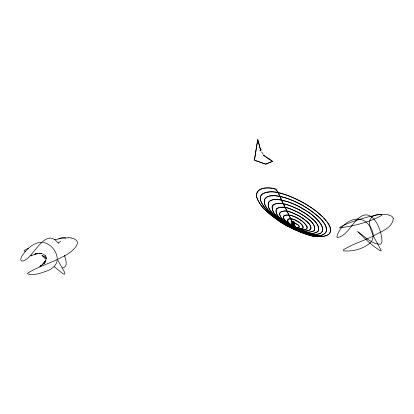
<?xml version="1.0" encoding="UTF-8"?>
<svg xmlns="http://www.w3.org/2000/svg" width="414" height="414" viewBox="0 0 414 414"><rect width="100%" height="100%" fill="white"/><g stroke="black" fill="none" stroke-linecap="round" stroke-linejoin="round"><path stroke-width="0.62" d="M57.235 259.324C57.308 265.198 51.89 269.069 46.948 270.984C40.908 272.997 33.694 276.04 27.547 273.783L27.51 273.323C37.891 266.518 50.637 263.387 61.598 257.275C68.144 255.045 87.116 241.352 71.12 237.983M293.8 226.132L292.693 225.066L292.946 222.81L292.507 222.463L293.8 226.132C296.709 227.886 295.384 224.926 294.307 226.111L276.205 189.017C269.768 187.568 256.525 186.067 256.489 195.76C259.107 207.114 269.793 214.276 278.643 220.771M256.235 148.761L257.793 139.756L258.32 141.676M293.976 226.163L294.628 226.442L294.711 225.816C290.235 219.404 287.906 211.921 284.004 205.184C280.273 199.667 279.921 190.352 272.666 188.266C266.564 187.159 255.899 187.935 256.375 196.334C258.3 202.544 262.538 207.864 267.48 212.015C278.917 222.484 292.957 230.013 307.716 234.645C318.526 238.997 339.009 237.346 327.008 221.899M256.194 149.097L254.905 157.149M254.822 157.543L254.563 159.519L255.06 160.466L265.281 164.001L266.471 163.928L272.195 161.408A3.265 0.859 15.5 0 0 272.081 161.062M292.693 225.066L291.984 223.762L292.237 222.799L293.583 222.597L295.632 223.249L297.661 224.492L298.934 225.868L299.032 226.929L297.982 227.421C293.919 227.281 289.396 225.097 287.87 221.138L288.025 219.803L289.091 218.965C294.478 218.571 301.47 221.997 302.939 227.431L302.085 228.476C294.996 229.444 288.077 223.902 283.761 218.789L283.564 217.029L284.459 215.694C292.838 213.479 302.448 219.777 306.986 226.618L306.971 228.166L305.967 229.346C296.833 231.028 287.777 224.46 281.592 218.188C280.407 216.641 278.86 214.462 279.921 212.475C285.184 208.625 292.434 212.977 297.64 215.14M292.444 221.873L292.191 222.82L292.284 221.495L293.816 221.516M45.597 260.887L46.233 258.584L46.223 258.869L45.913 256.789L44.872 255.231L42.932 253.973M45.038 261.896L45.695 260.768L44.676 262.373L45.354 261.327M43.413 263.682L45.059 261.86L42.119 264.903M291.984 223.762L292.946 222.81L293.888 222.727L294.659 223.239M44.624 262.486L42.968 264.065L44.836 262.186L42.533 264.417M40.044 266.223L41.778 265.012M39.728 266.435L41.503 265.25M31.661 255.526L30.884 255.909L35.687 253.963L34.714 254.274M58.721 238.811C60.822 237.967 63.761 236.57 65.774 238.159M28.669 248.229L25.673 249.559L23.95 250.9L25.451 251.401M58.234 242.599L60.76 241.621M35.242 254.103L37.922 253.528L37.156 253.658M54.265 239.789L62.017 238.252L68.61 237.776M36.153 253.86L35.795 253.937L36.644 253.756M290.918 221.754L293.666 221.449L292.827 221.05M37.679 253.57L38.875 253.456M62.442 267.936C68.703 266.994 65.495 259.102 64.48 255.071M39.304 253.415L42.166 253.694M292.237 222.799L292.946 222.81M39.853 253.435L41.804 253.637M42.414 242.268C34.393 241.993 27.857 248.058 23.334 254.061C18.304 260.075 21.29 263.759 26.982 258.703C35.537 252.478 46.839 227.069 58.519 243.603M39.356 253.332L39.847 253.404M41.291 253.528L41.731 253.601M43.325 242.371C50.767 243.96 56.775 251.039 57.23 258.621M299.519 230.645C305.449 232.244 314.5 236.456 318.77 230.013C319.096 223.586 312.642 219.296 308.285 215.487C302.696 211.451 296.626 208.014 290.095 205.742C284.521 204.118 276.066 200.588 272.055 206.612C272.091 215.616 283.44 221.671 290.116 226.003C297.324 229.139 306.8 235.25 314.314 230.381C316.322 222.385 305.594 217.334 300.155 213.401C293.117 210.234 283.569 203.926 276.34 209.236C274.549 216.75 284.656 221.65 289.764 225.418C295.994 228.124 304.461 234.21 310.728 229.077C311.695 222.753 303.855 219.824 299.896 216.248C293.935 213.862 286.752 208.578 280.407 212.253L279.693 213.743C280.014 217.94 283.875 220.615 286.902 223.063M294.706 222.939L292.682 222.416L291.311 222.649A0.621 0.538 -25.3 0 0 291.13 222.867L291.182 223.679L291.88 224.647M299.208 231.281C307.007 233.475 320.374 240.053 326.449 231.68C326.931 220.952 315.354 214.343 307.861 208.599M298.064 230.07C290.142 226.908 282.726 222.468 276.252 216.915C272.635 213.096 266.683 208.371 268.443 202.441C270.947 198.617 276.397 199.413 280.288 199.9C287.249 201.116 293.852 203.848 300.072 207.135M297.552 230.593C283.533 224.243 268.872 215.922 261.162 202.068C256.577 191.196 271.201 190.704 278.017 192.727C286.322 194.497 294.225 197.809 301.692 201.799M295.544 220.248C290.902 216.858 282.995 219.042 290.286 224.228M292.051 227.358C299.788 230.448 310.288 236.622 318.242 231.333C320.648 223.519 310.935 217.94 305.786 213.727M296.833 217.805C293.003 216.129 288.398 213.676 284.206 215.394A1.915 1.552 -12.5 0 0 283.637 215.999C282.762 219.451 286.643 221.956 288.925 223.891M293.428 226.246L296.797 227.555L299.125 227.571A0.937 0.657 1.1 0 0 299.405 227.333L299.25 226.179L297.635 224.548M292.879 226.334C295.886 227.674 299.415 229.646 302.763 228.492A1.584 1.17 -2.1 0 0 303.214 228.052C303.829 225.511 300.88 223.741 299.198 222.344M298.453 212.47C291.911 209.629 283.45 204.692 276.485 208.599C273.809 214.685 281.815 219.555 285.81 222.892M299.26 209.805C291.389 206.343 281.266 200.423 272.836 205.013C269.498 212.294 279.207 218.199 283.983 222.199M46.394 257.85L42.502 255.666M300.885 204.464C290.726 199.584 279.083 193.638 267.553 196.541C259.661 200.754 267.822 210.364 272.112 214.173M291.523 225.987C300.331 232.161 316.151 231.462 300.828 220.186M290.752 225.951C303.503 234.634 322.532 232.15 302.06 217.748M289.981 225.92C297.185 229.196 306.293 234.754 314.169 230.877C317.134 224.378 308.197 219.229 303.923 215.735M289.21 225.884L290.68 226.675M288.439 225.853C298.106 230.52 309.403 236.751 320.384 233.465C327.779 227.534 315.98 218.587 311.747 214.711M287.668 225.816C296 230.319 304.906 234.138 314.361 235.406C324.462 237.864 330.957 230.112 323.174 221.982M286.897 225.78C299.048 231.359 315.628 241.176 328.933 234.422C333.648 228.207 326.455 220.885 322.227 216.486C316.441 210.866 309.734 206.234 302.681 202.358C290.938 196.878 274.622 187.397 261.876 194.244C258.496 197.835 261.332 203.119 263.718 206.42C268.174 212.429 274.115 217.153 280.268 221.324M294.861 222.504L293.547 221.48M269.597 159.395L271.356 160.523M266.528 157.279L265.032 156.275M307.649 211.714C301.563 207.574 294.903 204.242 287.947 201.835C282.027 200.376 274.798 197.385 269.328 201.468C264.841 209.784 276.837 216.895 282.162 221.506M263.485 155.234L263.79 155.436M309.522 206.451L316.601 211.538L322.542 216.781M263.946 155.54L264.722 156.062M263.692 155.353L272.526 161.367L265.757 164.156L254.434 160.166L257.725 139.295L260.804 150.893M281.893 221.878L273.328 215.296M267.361 157.837L268.717 158.795M306.758 211.124C316.353 215.725 335.024 237.362 310.433 234.091C296.672 231.39 283.957 224.393 273.354 215.337C269.26 211.099 262.973 205.955 264.593 199.393C269.297 192.846 278.601 196.365 285.096 197.752C297.821 201.903 309.853 208.589 319.572 217.857M271.475 160.606L272.019 161.051M308.27 212.175L311.245 214.338M44.179 256.985L41.912 255.309L45.535 258.879M54.208 266.668L62.209 273.157L63.808 274.063L64.781 274.099L64.874 273.157L64.217 271.543L57.996 260.504M293.443 222.566L294.918 223.896M323.562 217.852L326.113 220.74M294.09 222.432L293.169 221.205M263.211 154.329L261.581 151.819M294.644 224.869L292.698 221.894M45.478 255.971L45.193 255.588M292.507 222.463L294.628 226.453M281.546 200.009L282.669 202.653M260.618 150.158L260.794 150.68M259.619 146.437L258.936 143.71A30.305 15.261 -11.3 0 0 258.843 143.389L258.527 142.447A34.683 17.554 -26.3 0 1 258.352 141.666M259.687 146.639L260.246 148.952M286.84 225.842A124.992 98.242 -6.9 0 1 278.586 220.822M301.635 201.861A118.963 92.488 -7.8 0 1 309.465 206.503M287.611 225.878A111.992 88.073 -6.8 0 1 280.211 221.376M300.828 204.526A105.963 82.329 -7.9 0 1 307.804 208.656M288.382 225.915A98.993 77.899 -6.8 0 1 281.83 221.93M300.015 207.197A92.959 72.171 -8 0 1 306.137 210.804M289.127 225.977A85.714 67.575 -6.8 0 1 282.074 221.583M299.177 209.898A79.716 61.753 -8 0 1 305.698 213.805M289.898 226.008A72.776 57.453 -6.7 0 1 283.9 222.277M298.365 212.568A66.778 51.652 -8.1 0 1 303.835 215.813M290.669 226.044A59.839 47.32 -6.5 0 1 285.722 222.965M297.552 215.233A53.836 41.55 -8.3 0 1 301.972 217.826M291.415 226.106A46.694 37.084 -6.4 0 1 286.788 223.162M296.714 217.935A40.738 31.267 -8.5 0 1 300.709 220.284M292.745 226.489A33.663 26.848 -5.8 0 1 288.781 224.015M295.379 220.45A27.598 20.985 -8.9 0 1 299.022 222.494M293.247 226.468A20.653 16.71 -5.3 0 1 290.09 224.383M294.442 223.286A14.469 10.676 -9.4 0 1 297.35 224.776M293.692 226.551A7.726 6.603 -5.1 0 1 291.559 224.843M269.1 159.312A14.319 3.1 23.4 0 1 268.655 158.997M268.422 158.836A14.107 2.018 27.3 0 1 267.998 158.526M269.136 158.572A15.085 1.232 29.3 0 1 269.576 158.914M259.79 150.261A17.735 6.293 35.4 0 1 259.888 150.473M261.394 149.904A28.204 11.162 27.6 0 1 261.198 149.454M260.546 149.237A31.774 13.672 21 0 1 260.478 149.009M319.608 217.836A46.715 35.444 -3.7 0 1 323.205 221.966M68.636 237.739A17.755 9.569 -14.5 0 1 71.146 237.952M393.3 218.297C392.72 227.99 380.849 231.555 373.738 235.778C363.823 240.912 352.697 243.794 343.341 249.921L343.615 250.837C353.173 251.79 363.704 248.819 370.882 242.309C375.984 235.716 371.798 226.556 365.935 222.002C354.865 213.324 339.278 225.501 336.836 236.958L337.436 237.605C347.936 235.442 351.755 222.592 360.242 216.952C373.594 207.616 382.665 232.471 381.889 242.319L380.554 244.198C371.493 244.384 364.817 236.301 357.66 231.654C365.05 238.469 372.129 246.097 380.916 251.05L381.087 250.139C375.752 239.882 357.784 213.929 381.77 214.411L381.931 215.28C369.371 222.302 353.753 225.987 339.527 227.943L340.142 227.079C348.779 222.489 358.255 219.731 367.616 217.034C375.441 215.508 384.513 212.165 392.022 216.398L393.3 218.297M45.499 261.151L44.277 262.833L45.499 261.151M45.281 261.513L43.853 263.268L45.281 261.513"/></g></svg>
